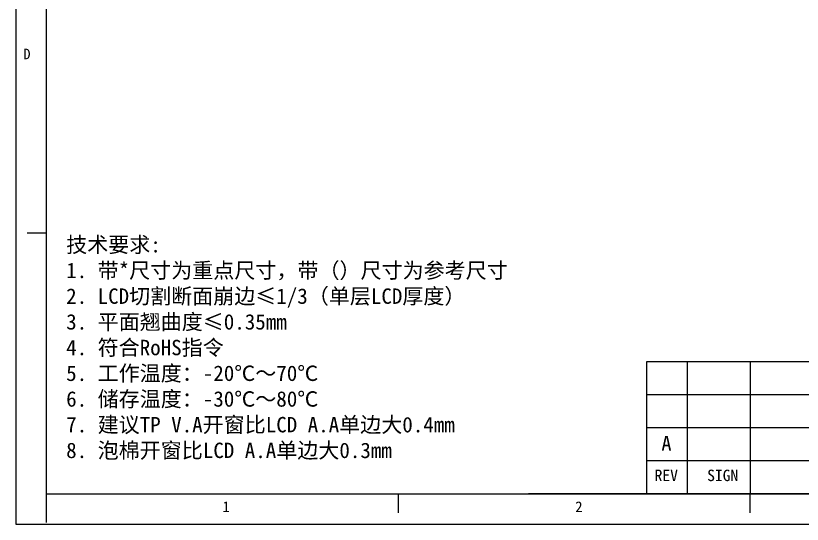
# Model space of a CAD drawing. Header units: millimetres. Extents: x -32 to 297, y -411 to -183.
# Drawn here: x -32.3 to 86.8, y -411.1 to -334.1 of the extents above; entities that cross this region are included whole.
import ezdxf
from ezdxf.enums import TextEntityAlignment as Align

# ---------------------------------------------------------------- set-up
doc = ezdxf.new("R2010")
doc.units = ezdxf.units.MM
doc.header["$LTSCALE"] = 16.335
doc.layers.get('0').update_dxf_attribs({"linetype": 'CONTINUOUS'})
doc.layers.add('dim', color=8, linetype='CONTINUOUS')
doc.styles.add('宋体', font='')
doc.styles.get('宋体').set_extended_font_data('SimSun')

msp = doc.modelspace()

# ---------------------------------------------------------------- linework, layer by layer
at = {"color": 7, "linetype": 'Continuous'}
for p, q in [((-32.2827, -182.5898), (-32.2827, -411.09)), ((-32.2827, -411.09), (296.6191, -411.09))]:
    msp.add_line(p, q, dxfattribs=at)
at = {"linetype": 'Continuous'}
for p, q in [((-27.6665, -191.5719), (-27.6665, -410.8398)), ((-27.6665, -366.9862), (-30.5517, -366.9862)), ((-27.6665, -406.4738), (292.0029, -406.4738)), ((25.6155, -406.4738), (25.6155, -409.3589)), ((78.8976, -406.4738), (78.8976, -409.3589))]:
    msp.add_line(p, q, dxfattribs=at)
at = {"color": 4, "linetype": 'Continuous'}
for p, q in [((63.2323, -386.4972), (63.2323, -406.4738)), ((144.401, -386.4972), (63.2323, -386.4972)), ((69.3777, -386.4972), (69.3777, -406.4738)), ((78.9481, -386.4972), (78.9481, -406.4738)), ((144.401, -391.4913), (63.2323, -391.4913)), ((144.401, -396.4854), (63.2323, -396.4854)), ((144.401, -401.4796), (63.2323, -401.4796)), ((144.401, -406.4738), (45.356, -406.4738))]:
    msp.add_line(p, q, dxfattribs=at)

# ---------------------------------------------------------------- texts
at = {"color": 4, "linetype": 'Continuous', "style": '宋体'}
for s, p in [('D', (-31.1389, -340.6782)), ('1', (-0.9761, -409.2438)), ('2', (52.4443, -409.2437))]:
    msp.add_text(s, height=1.6157, dxfattribs=at).set_placement(p)
at = {"color": 1, "linetype": 'Continuous', "style": '宋体'}
msp.add_text('A', height=2.2435, dxfattribs=at).set_placement((66.2517, -399.9475), align=Align.CENTER)
at = {"color": 4, "linetype": 'Continuous', "style": '宋体'}
for s, p in [('REV', (66.222, -404.5525)), ('SIGN', (74.7713, -404.5525))]:
    msp.add_text(s, height=1.73106, dxfattribs=at).set_placement(p, align=Align.CENTER)
at = {"layer": 'dim', "lineweight": 0, "insert": (-24.645, -367.5883), "char_height": 2.335133, "width": 100.602564, "attachment_point": 1, "style": '宋体'}
msp.add_mtext('{\\C0;技术要求:\\P1. 带*尺寸为重点尺寸，带（）尺寸为参考尺寸\\P2. LCD切割断面崩边≤1/3（单层LCD厚度）\\P3. 平面翘曲度≤0.35mm\\P4. 符合RoHS指令\\P5. 工作温度：-20℃～70℃ \\P6. 储存温度：-30℃～80℃\\P7. 建议TP V.A开窗比LCD A.A单边大0.4mm\\P8. 泡棉开窗比LCD A.A单边大0.3mm}', dxfattribs=at)

doc.saveas('drawing.dxf')
